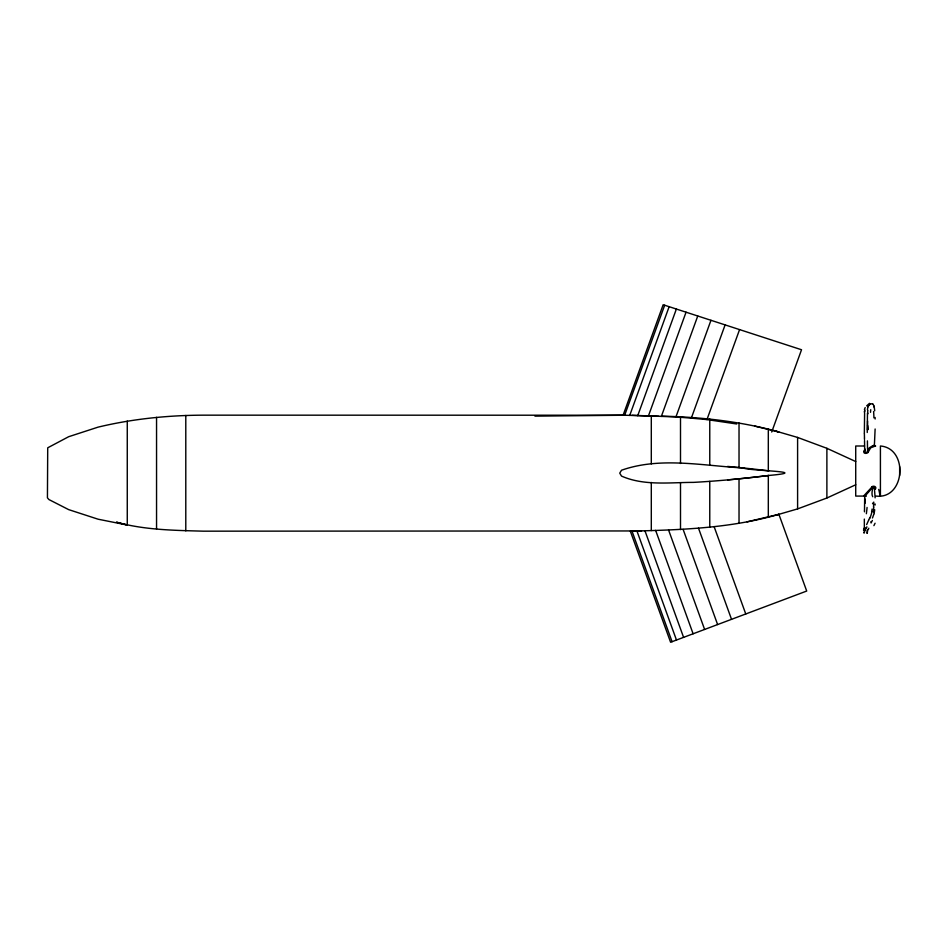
<?xml version="1.0" encoding="UTF-8"?>
<svg xmlns="http://www.w3.org/2000/svg" width="947" height="947" viewBox="0 0 947 947"><rect width="100%" height="100%" fill="white"/><g stroke="black" fill="none" stroke-linecap="round" stroke-linejoin="round"><path stroke-width="1.42" d="M867.109 529.918L867.156 533.339M864.504 510.184L864.694 496.346L864.055 495.541L871.785 487.196L872.234 487.954L864.694 496.417M864.327 519.086L864.374 532.723M864.528 440.58L864.682 450.973L864.031 451.423M875.123 428.991L874.377 445.433L875.655 446.049L872.755 446.001M875.146 504.005L875.111 505.035M872.649 503.07L872.613 503.768M880.414 496.086L880.414 446.001C908.8 448.274 905.154 499.685 876.058 496.062M867.476 413.01L867.239 432.495M864.611 412.75L864.351 433.087M874.72 509.77L874.27 512.658M872.116 509.024L871.607 512.019M867.606 412.075L867.937 410.347M864.741 411.838L865.073 410.122M864.457 532.226L864.611 531.421M867.488 531.717L867.203 533.232M864.741 530.746L865.073 529.266M867.606 531.066L867.937 529.633M867.547 451.328C866.15 448.251 874.85 444.794 874.093 445.327M868.198 452.11L870.648 447.86L875.016 446.155M864.789 450.547L865.096 449.695M864.078 451.068L865.025 449.008M658.934 416.313L623.126 415.165L663.16 304.745L801.529 349.751L771.71 432.021M623.162 415.165L624.677 415.188L664.676 305.242M629.719 415.437L669.138 306.686M637.733 415.65L676.371 309.042M648.435 415.946L686.054 312.19M631.98 415.26L661.361 416.396L697.75 316.002M661.361 416.396L675.933 416.94L710.96 320.299M675.933 416.94L691.31 418.148L725.106 324.904M691.31 418.148L706.947 419.592L739.571 329.603M866.647 524.579L868.506 520.483M869.63 518.08L868.6 520.305M866.647 405.872L869.524 403.315M867.31 451.873L868.257 451.897M874.519 489.54L875.217 488.948M874.543 489.22C873.868 482.733 870.542 493.636 872.743 496.725M777.369 514.766L797.599 508.906L826.885 498.015L855.721 484.781M778.896 514.316C730.693 528.343 680.183 529.929 630.323 531.16L670.594 642.255L806.702 591.046L778.896 514.316L747.041 521.856M534.925 416.135L624.949 415.224L203.333 415.165C167.939 415.307 132.509 418.858 98.062 427.144L68.669 436.709L47.717 447.801L47.433 497.838L48.936 499.566L68.669 509.628L98.062 519.193L127.265 525.04L116.445 522.176C144.583 530.024 174.295 530.344 203.333 531.172L641.474 530.947M768.798 475.465C814.988 471.357 747.479 470.919 743.336 467.96C703.195 465.853 660.319 456.513 621.528 470.233L619.729 473.169L621.528 476.092C643.936 486 669.671 482.402 693.512 482.378C718.678 481.005 743.786 478.555 768.798 475.465A1236.9 1236.9 0 0 1 727.592 479.916M864.86 496.453L865.736 496.417M864.102 451.423L864.161 451.423A2.344 1.444 -12.6 0 0 865.191 453.341A2.344 1.444 -12.6 0 0 868.316 452.121M865.889 496.074L855.721 496.086L855.721 446.001L864.516 446.001M625.434 415.2L624.748 415.188M865.736 496.015L864.635 496.477M855.721 461.544L826.885 448.31L797.599 437.431L774.066 430.601C737.299 421.013 699.217 416.94 661.278 416.147M706.947 419.592L736.766 423.984M754.641 426.067L778.896 432.021L774.835 430.826M714.145 526.733L745.763 613.976M698.495 528.177L731.534 619.326M683.118 529.385L717.613 624.558M668.546 529.929L704.615 629.447M655.632 530.379L693.109 633.78M644.919 530.687L683.592 637.367M636.905 530.888L676.478 640.042M631.98 531.066L672.074 641.699M874.282 407.352L874.72 410.773M874.566 490.357L875.123 497.85M864.362 433.43L864.481 437.952M875.111 417.449L875.146 419.012M867.511 448.819L867.416 440.876M867.535 450.358L867.523 449.742M899.65 466.658L899.65 475.43M826.885 448.31L826.885 498.015M797.599 437.431L797.599 508.906M768.313 428.944L768.313 470.813M768.313 475.524L768.313 517.393M739.027 422.978L739.027 467.534M739.027 478.791L739.027 523.36M709.765 418.988L709.765 464.965M709.765 481.36L709.765 527.337M680.502 416.727L680.502 463.485M680.502 482.852L680.502 529.61M651.299 415.757L651.299 463.888M651.299 482.449L651.299 530.58M185.79 415.461L185.79 530.865M156.551 417.331L156.551 529.006M127.265 421.084L127.265 525.254M727.592 466.421A1236.9 1236.9 0 0 1 768.798 470.872M871.595 487.089A2.285 1.716 -3.1 0 1 874.862 486.521A2.285 1.716 -3.1 0 1 875.3 488.995M878.721 489.421A119.653 45.207 -58.3 0 1 879.822 494.997M873.75 502.064A54.038 15.306 -67.2 0 1 873.477 507.249M871.915 511.581A7.091 1.645 -70.2 0 1 869.689 518.483M871.074 523.004A53.316 12.287 -49.3 0 1 872.388 520.448M863.534 530.308A67.959 21.485 -40.5 0 1 863.924 528.284M863.913 533.031A41.763 3.729 -68 0 1 863.972 532.498M864.931 498.844A25.297 0.769 -88.9 0 1 865.061 503.319M864.481 510.362A59.057 3.421 -87.7 0 1 864.457 511.818M868.6 528.982A39.182 2.663 -70.3 0 1 868.79 528.213M873.903 525.644A66.953 18.171 -45.2 0 1 875.087 523.229M865.262 529.918A52.132 15.188 -42.3 0 1 865.487 527.763M866.541 528.331A33.997 6.215 -52.7 0 1 866.884 526.781M871.062 521.608A15.791 1.385 -59.3 0 1 870.838 521.915M873.584 514.789A5.871 0.9 -70.4 0 1 872.459 517.985M874.188 512.765A10.121 2.285 -70.5 0 1 873.785 514.564M873.761 507.047A56.015 14.489 -69.1 0 1 873.241 511.747M867.073 507.462A123.134 38.093 -65.1 0 1 866.363 513.724M867.476 452.062A1.563 1.136 -4.6 0 1 864.86 450.973M867.416 409.66A53.316 23.119 55 0 1 867.926 407.198M864.41 409.601A67.959 31.748 44.1 0 1 865.191 407.601M864.291 412.075A41.763 11.624 74.1 0 1 864.445 411.187M864.457 438.153A59.057 3.764 -88.3 0 1 864.481 439.455M867.57 425.321A31.796 2.178 -88.1 0 1 868.162 429.595M867.854 413.827A39.17 10.086 76.4 0 1 867.961 412.88M870.53 412.324A66.953 30.209 50 0 1 870.743 409.684M867.689 407.056A52.132 24.35 46.7 0 1 869.109 405.304M869.133 405.115A33.985 14.442 59.7 0 1 870.281 404.156M870.281 403.931A15.791 6.25 68.9 0 1 872.672 404.203M872.53 403.647A5.871 2.131 87.9 0 1 873.761 405.825M873.832 405.671A10.121 3.989 -87.9 0 1 874.223 407.423M873.608 411.495A56.015 23.995 -86.7 0 1 873.927 417.887M867.57 420.977A123.134 61.673 -85.5 0 1 867.476 429.879"/></g></svg>
